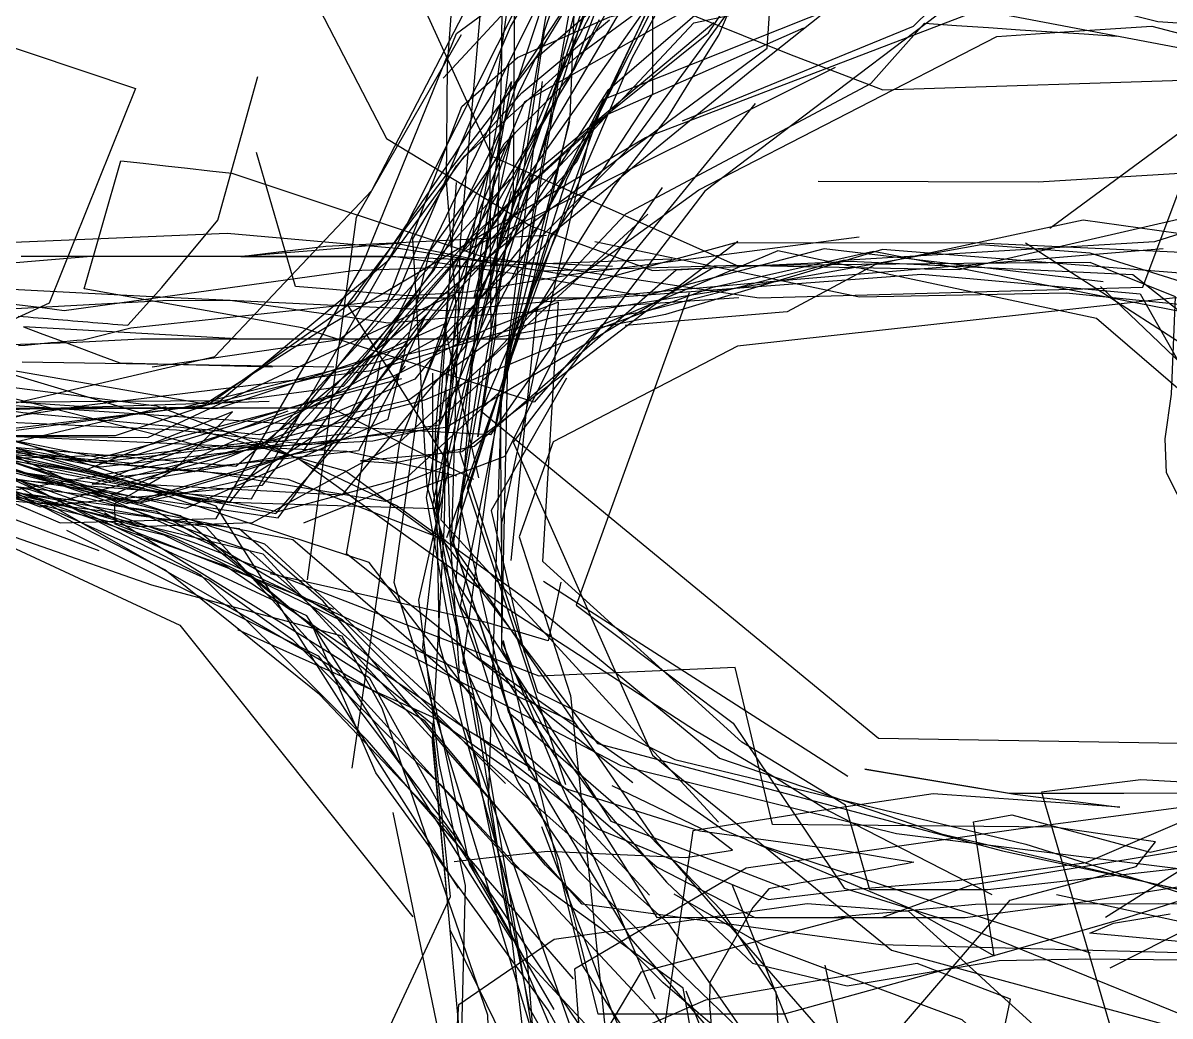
# Model space of a CAD drawing. Header units: metres. Extents: x 30 to 6769, y 117 to 5736.
# Drawn here: x 1131 to 1690, y 2582 to 3066 of the extents above; entities that cross this region are included whole.
import ezdxf

# ---------------------------------------------------------------- set-up
doc = ezdxf.new("R2010")
doc.units = ezdxf.units.M
doc.layers.add('FLOOR_0', color=1, linetype='Continuous')
doc.layers.add('FLOOR_1', color=2, linetype='Continuous')

msp = doc.modelspace()

# ---------------------------------------------------------------- linework, layer by layer
at = {"layer": 'FLOOR_0', "color": 5}
for points in [[(1961.18, 3306.16), (1953.81, 3370.99), (1918.44, 3309.06), (1896.85, 3205.44), (1787.71, 3029.93), (1721.47, 2864.39), (1654.09, 2922.41), (1498.67, 2955.26), (1412.72, 2919.14), (1379.84, 2881.54), (1266.78, 2917.73), (1160.49, 2936.77), (1178.45, 2999.2), (1189.27, 2998), (1200.1, 2996.8), (1210.92, 2995.6), (1221.75, 2994.39), (1232.57, 2993.19), (1353.99, 2952.72), (1489.63, 2932.36), (1676.67, 2937.57), (1711.42, 3030.3)], [(1703.13, 2962.41), (1647.61, 2970.2), (1545.99, 2948.56), (1503.25, 2925.53), (1424.31, 2918.94)], [(1686.6, 2956.22), (1504.05, 2941.07), (1337.02, 2926.11), (1190.67, 2932.98), (1028.57, 2941.51), (1008.87, 2938.48), (1017.82, 2937.73), (1026.78, 2936.99), (1035.74, 2936.24), (1044.7, 2935.49), (1053.66, 2934.75), (1062.61, 2934), (1071.57, 2933.25), (1080.53, 2932.51)], [(1237.74, 2912.23), (1131, 2918.27), (1140.39, 2914.74), (1149.79, 2911.22), (1159.18, 2907.7), (1168.57, 2904.17), (1177.97, 2900.65), (1252.31, 2898.81)]]:
    msp.add_lwpolyline(points, dxfattribs=at)
at = {"layer": 'FLOOR_0', "color": 6}
for points in [[(1287.45, 3158.68), (1359.32, 3001.49), (1478.34, 2948.26), (1587.12, 2946.26), (1705.87, 2973.54)], [(1385.87, 2962.86), (1278.33, 2957.51), (1237.96, 2952.49), (1228.7, 2952.49), (1219.44, 2952.49), (1210.18, 2952.49), (1200.92, 2952.49), (1191.66, 2952.49), (1182.4, 2952.49), (1173.14, 2952.49), (1163.88, 2952.49), (1080.48, 2945.58)], [(1850.95, 2662.37), (1789.03, 2824.16), (1695.46, 2954.49), (1593.59, 2959.2), (1477.37, 2959.04), (1411.5, 2941.07), (1360.44, 2949.17), (1312.42, 2958.82), (1273.36, 2955.56), (1236.9, 2952.49), (1243.77, 2952.49), (1250.65, 2952.49), (1257.52, 2952.49), (1264.4, 2952.49), (1271.27, 2952.49), (1278.15, 2952.49), (1285.02, 2952.49), (1291.9, 2952.49), (1298.77, 2952.49), (1305.65, 2952.49), (1312.52, 2952.49), (1418, 2947.84)], [(1698.95, 2944.09), (1549.7, 2956), (1443.88, 2924.21), (1411.57, 2917.74), (1374.97, 2912.23), (1313.84, 2912.23), (1286.61, 2912.23), (1280.81, 2912.23), (1275.01, 2912.23), (1269.21, 2912.23), (1263.42, 2912.23), (1257.62, 2912.23), (1251.82, 2912.23), (1246.02, 2912.23), (1240.22, 2912.23), (1234.42, 2912.23), (1228.63, 2912.23), (1222.83, 2912.23), (1217.03, 2912.23), (1211.23, 2912.23), (1205.43, 2912.23), (1199.63, 2912.23), (1193.84, 2912.23), (1188.04, 2912.23), (1153.71, 2910.41), (1003.16, 2905.43)], [(1130.33, 2901.14), (1282.15, 2898.81)]]:
    msp.add_lwpolyline(points, dxfattribs=at)
at = {"layer": 'FLOOR_0', "color": 2}
for points in [[(1249.51, 3122.9), (1307.84, 3010.03), (1378.42, 2967.35), (1408.01, 2956.58), (1437.61, 2945.81), (1534.01, 2950.28), (1671.68, 2943.75), (1752.37, 2880.56)], [(1538.3, 2962), (1399.07, 2943.81), (1347.53, 2935.22), (1318.23, 2933.38), (1299.99, 2934.9), (1281.75, 2936.42), (1263.52, 2937.94), (1244.58, 3003.21)], [(1816.2, 2902.31), (1651, 2954.14), (1597.79, 2958.24), (1493.94, 2939.63), (1390.58, 2923.36), (1300.57, 2896.88), (1161.64, 2879.88), (1020.52, 2858.32), (988.6, 2851.84), (997.99, 2851.84), (1007.38, 2851.84), (1016.77, 2851.84), (1026.16, 2851.84), (1035.55, 2851.84), (1044.94, 2851.84), (1054.33, 2851.84), (1063.71, 2851.84), (1073.1, 2851.84), (1082.49, 2851.84), (1200.41, 2879.47)], [(1656.02, 2937.99), (1713.28, 2883.1), (1736.63, 2827.63), (1803.01, 2664.49)]]:
    msp.add_lwpolyline(points, dxfattribs=at)
at = {"layer": 'FLOOR_0', "color": 1}
for points in [[(1055.98, 3077.97), (1185.51, 3034.45), (1143.45, 2929.75), (1090.76, 2905.69)], [(2146.77, 2491.96), (2050.61, 2448.56), (1903.2, 2478.96), (1858.25, 2538.44), (1847.29, 2549.41), (1807.06, 2655.76), (1762.49, 2761.42), (1727.83, 2772.98), (1709.59, 2788.81), (1704.12, 2807.97), (1698.68, 2826.17), (1693.45, 2836.63), (1688.21, 2847.1), (1687.54, 2863.71), (1690.64, 2885.4), (1692.55, 2932.88), (1650.9, 2949.57), (1589.38, 2949.22), (1473.27, 2947.98), (1383.32, 2945.38), (1314.66, 2956.23), (1230.24, 2963.71), (1122.24, 2959.2)], [(1806.56, 2625.91), (1796.8, 2737.83), (1712.89, 2922.19), (1545.36, 2954.96), (1466.4, 2937.31), (1441.15, 2928.13), (1415.91, 2918.94), (1389.02, 2908.71), (1357.68, 2895.65), (1326.35, 2882.58), (1226.46, 2856.04), (1168.45, 2841.53), (1164.37, 2841.55), (1174.98, 2845.54), (1185.6, 2849.52), (1196.21, 2853.5), (1206.82, 2857.48), (1217.43, 2861.46), (1228.04, 2865.44), (1238.66, 2869.42), (1249.27, 2873.41), (1259.88, 2877.39)], [(1128.55, 2909.12), (1131.7, 2909.41), (1134.85, 2909.7), (1138, 2909.98), (1141.14, 2910.27), (1144.29, 2910.56), (1147.44, 2910.84), (1150.59, 2911.13), (1153.74, 2911.41), (1156.89, 2911.7), (1160.04, 2911.99), (1183.22, 2917.82), (1319.23, 2932.36), (1415.29, 2932.36), (1568.68, 2943.96), (1675.34, 2934.28), (1741.33, 2817.68)]]:
    msp.add_lwpolyline(points, dxfattribs=at)
at = {"layer": 'FLOOR_0', "color": 7}
for points in [[(1128.3, 2923.49), (1130.73, 2923.29), (1133.16, 2923.09), (1135.59, 2922.88), (1138.02, 2922.68), (1140.46, 2922.48), (1142.89, 2922.27), (1145.32, 2922.07), (1147.75, 2921.87), (1150.18, 2921.67), (1152.62, 2921.46), (1155.05, 2921.26), (1157.48, 2921.06), (1159.91, 2920.86), (1162.34, 2920.65), (1164.78, 2920.45), (1167.21, 2920.25), (1169.64, 2920.04), (1172.07, 2919.84), (1174.5, 2919.64), (1176.94, 2919.44), (1179.37, 2919.23), (1181.8, 2919.03), (1198.31, 2937.49), (1225.66, 2970.33), (1245.13, 3040.21)], [(1710.38, 3024.49), (1631.21, 2966.25)], [(1409.43, 2959.92), (1538.54, 2932.94), (1639.21, 2934.89), (1702.49, 2928.43)], [(1619.41, 2959.2), (1733.37, 2885.71)], [(1657.24, 2940.26), (1521.32, 2956.26), (1433.15, 2933.17), (1373.63, 2943.68), (1311.21, 2952.49), (1232.79, 2952.49), (1129.86, 2952.49)], [(1122.32, 2929.87), (1131.81, 2928.68), (1141.3, 2927.49), (1150.79, 2926.31), (1291.48, 2945.78), (1447.06, 2951.4)], [(1479.67, 2932.36), (1350.25, 2923.7), (1308.71, 2920.13), (1295.86, 2921.96), (1283.01, 2923.8), (1270.17, 2925.63), (1257.32, 2927.47), (1244.47, 2929.31), (1231.62, 2931.14), (1198.93, 2931.02), (1127.07, 2927.02)]]:
    msp.add_lwpolyline(points, dxfattribs=at)
at = {"layer": 'FLOOR_1', "color": 2}
for points in [[(1036.02, 2870.81), (1148.77, 2822.67), (1224.88, 2824.89), (1295.39, 2946.74), (1341.99, 3061.21), (1434.42, 3129.29), (1513.48, 3155.79), (1518.1, 3175.8), (1522.71, 3195.81), (1527.33, 3215.81), (1523.15, 3239.37), (1439.24, 3315.67), (1399.49, 3452.94), (1384.98, 3544.08), (1379.2, 3716.91), (1492.03, 3815.69), (1568.45, 3840.91), (1658.07, 3929.75), (1682.82, 4044.25)], [(1552.82, 3598.05), (1507.85, 3412.08), (1461.14, 3242.64), (1410.72, 3086.3), (1354.16, 2943.84), (1330.4, 2831.4), (1339.99, 2779.61), (1354.1, 2724.19), (1383.23, 2548.52), (1494.18, 2522.12), (1644.44, 2480.66)], [(1291.11, 2703.22), (1314.43, 2862.22), (1353.27, 2958), (1463.88, 3115.55), (1559.18, 3153.9), (1561.27, 3172.75), (1563.37, 3191.6), (1565.46, 3210.45), (1567.55, 3229.3), (1569.65, 3248.15), (1571.74, 3267), (1571.83, 3280.69), (1571.83, 3294.14), (1571.83, 3307.59), (1571.83, 3321.03), (1571.83, 3334.48), (1571.83, 3347.92), (1571.83, 3361.37), (1571.83, 3374.81), (1571.83, 3388.26), (1577.18, 3490.35)], [(1353.23, 2920.36), (1386.47, 3012.22), (1459.92, 3136.6), (1513.67, 3224.82), (1562.67, 3280.03), (1577.12, 3298.62), (1591.58, 3317.21), (1607.16, 3338.9), (1630.74, 3445.47)], [(1042.3, 2878.64), (1225.77, 2878.68), (1318.18, 2909.33), (1400.64, 2998.74), (1466.05, 3139.3)], [(1193.7, 2898.81), (1285.01, 2912.14), (1308.35, 2930.82), (1344.7, 3025.6), (1371.69, 3049.6), (1416.8, 3069.45), (1573.05, 3106.43)], [(1076.43, 2869.45), (1173.21, 2835.83), (1271.33, 2879.39), (1337.19, 2915.33), (1425.55, 3004.92), (1497.43, 3103.04)], [(1269.36, 2794.89), (1293.3, 2971.76), (1344.5, 3060.79)], [(1408.66, 3018.6), (1380.14, 2897.26), (1363.93, 2822.62), (1363.93, 2761.7), (1384.41, 2723.02), (1409.16, 2688.97), (1444.42, 2647.56), (1486.3, 2608.2), (1532.48, 2597.02), (1550.99, 2600.11), (1569.5, 2603.19), (1588.02, 2606.28), (1606.53, 2609.37), (1648.78, 2610.29), (1698.44, 2609.8), (1734.24, 2606.81), (1770.03, 2603.83), (1795.14, 2588.84), (1819.26, 2572.74)], [(1479.24, 2959.85), (1344.7, 2857.41), (1295.29, 2852.92), (1310.79, 2851.84), (1350.66, 2860.07), (1449.12, 2946.03), (1467.19, 2947.11), (1337.02, 2869.22), (1168.65, 2849.87), (1066.39, 2869.85), (949.38, 2893.37), (894.69, 2985.08)], [(1282.3, 2780.58), (1175.65, 2822.02), (1175.39, 2832.24), (1190.17, 2840.69), (1204.95, 2849.14), (1232.75, 2876.9), (1158.99, 2847.52), (994.84, 2873.41), (942.77, 2893.02), (900.13, 2908.74), (857.48, 2924.46)], [(1350.52, 2843.84), (1281.05, 2878.68), (1169.8, 2878.68), (1005.11, 2890), (912.61, 2862.2), (840.46, 2796), (838.38, 2783.5), (836.3, 2771), (834.22, 2758.51), (832.14, 2746.01), (830.06, 2733.52), (827.98, 2721.02), (769.7, 2706.1), (726.75, 2704.23), (633.5, 2704.23), (535.77, 2709.64), (395.23, 2702.13), (241.9, 2704.97), (224.5, 2711.3), (207.1, 2717.63), (189.7, 2723.96), (172.31, 2730.29), (238.24, 2876.29)], [(1368.4, 2625.22), (1350.52, 2738.39), (1262.25, 2814.49), (1174.89, 2831.34), (1038.94, 2866.29)], [(1740.31, 1531.39), (1787.81, 1726.06), (1827.5, 1880.88), (1855.76, 2040.14), (1820.8, 2206.7), (1672.2, 2324.93), (1506.18, 2421.39), (1308.77, 2518.14), (1307.63, 2572.98), (1323.4, 2606.78), (1339.16, 2640.57), (1330.31, 2724.44), (1222.45, 2812.01), (1124.84, 2855.84)], [(1394.79, 2570.47), (1386.73, 2585.25), (1302.69, 2700.93), (1272.26, 2771.36), (1207.54, 2826.08), (1117.51, 2849.32)], [(1235.3, 2770.71), (1331.66, 2727.5), (1377.35, 2695.51), (1392.08, 2658.67), (1401.49, 2621.01), (1410.94, 2583.45), (1433.67, 2583.45), (1456.4, 2583.45), (1479.12, 2583.45), (1501.85, 2583.45), (1585.97, 2606.66), (1619.97, 2616.38), (1644.64, 2623.43), (1669.31, 2630.49), (1698.32, 2639.76)], [(1616.99, 2160.59), (1560.56, 1962.43), (1522.03, 1849.98), (1474.66, 1765.54), (1377.35, 1644.8), (1377.35, 1658.71), (1377.35, 1672.62), (1377.35, 1686.52), (1377.35, 1700.43), (1377.35, 1714.34), (1377.35, 1728.25), (1377.35, 1742.16), (1372.19, 1856.26), (1432.38, 2055.5), (1505.86, 2232.38), (1520.81, 2429.55), (1453.91, 2594.51)]]:
    msp.add_lwpolyline(points, dxfattribs=at)
at = {"layer": 'FLOOR_1', "color": 1}
for points in [[(2084.94, 4024.29), (2030.02, 3826.66), (1987.96, 3624.61), (1879.51, 3418.98), (1751.39, 3248.8), (1629.93, 3110.9), (1463.07, 2984.38), (1369.66, 2862.13), (1437.53, 2709.46), (1554.16, 2614.38), (1695.29, 2576.06), (1811.55, 2578.74), (1892.7, 2593.17), (1963.08, 2554.17), (2129.78, 2448.38), (2285.58, 2357.48), (2503.8, 2315.06), (2569.34, 2314.28), (2590.97, 2312.84), (2612.59, 2311.4), (2634.22, 2309.95), (2655.84, 2308.51), (2783.43, 2314.32), (2879.02, 2308.79)], [(1092.83, 2832.9), (1257.27, 2861.35), (1348.53, 2961.16), (1409.78, 3017.37), (1464.94, 3061.52), (1490.12, 3098.95), (1511.45, 3135.53), (1541.01, 3207.98), (1556.32, 3360.99), (1540.22, 3551.56), (1520.74, 3668.5), (1476.27, 3851.58), (1464.53, 3971.86)], [(1416.19, 3967.94), (1422.87, 3871.52), (1431.7, 3725.2), (1435.39, 3695.7), (1439.07, 3666.2), (1442.76, 3636.7), (1445.09, 3613.28), (1446.32, 3594.79), (1447.55, 3576.31), (1448.78, 3557.83), (1450.02, 3539.34), (1451.12, 3509.17), (1434.63, 3370.85), (1407.4, 3196.5), (1375.5, 3011.52), (1343.81, 2831.07), (1367.19, 2730.66), (1431.84, 2674.49), (1471.22, 2633.8), (1497.73, 2594.02), (1505.54, 2469.92)], [(1384.49, 2510.57), (1376.36, 2613.25), (1333.75, 2763.51), (1331.73, 2866.46), (1334.6, 2898.04), (1338.56, 2940.23), (1375.26, 3028.14), (1458.69, 3075.42), (1565.67, 3124.44), (1584.26, 3320.01), (1578.54, 3537.08), (1581.81, 3666.02), (1602.51, 3722.97), (1755.3, 3786.15), (1942.22, 3863.73), (2112.62, 3898.31), (2148.59, 3959.72)], [(1107.46, 2869.09), (1140.34, 2878.06), (1175.54, 2878.68), (1215.3, 2879.06), (1337.84, 2909.9), (1385, 2957.76), (1413.37, 2994.64), (1437.7, 3031.9), (1437.7, 3071.38), (1439.77, 3120.29), (1468.76, 3270.55), (1458.61, 3458.29), (1475.26, 3567.13), (1467.78, 3659.49), (1468.92, 3758.55), (1517.31, 3818.42), (1637.49, 3848.31), (1774.47, 3844.9), (1935.37, 3851.61), (2099.66, 3922.87)], [(2114.47, 3610.76), (2100.17, 3381.42), (1978.15, 3235), (1897.98, 3134.84), (1841.32, 3021.68), (1853.71, 2976.22), (1876.75, 2949.88), (2035.1, 2936.75), (2151.36, 2925.65), (2154.78, 2925.65), (2122.96, 2925.65), (2091.13, 2925.65), (2033.8, 2927.94), (1921.15, 2915.49), (1821.94, 2911.51), (1692.49, 2932.36), (1478.95, 2908.92), (1389.18, 2862.19), (1372.65, 2815.87), (1397.53, 2738.63), (1416.36, 2558.49), (1424.76, 2391.35), (1432, 2324.11), (1458.4, 2178.18)], [(1436.1, 2482.5), (1377.65, 2586.13), (1357.68, 2685.79), (1363.93, 2881.55), (1394.12, 3051.25), (1444.58, 3235.95), (1449.11, 3281.29), (1451.12, 3390.57)], [(1377.81, 2296.98), (1380.1, 2340.61), (1382.4, 2384.23), (1384.05, 2447.87), (1377.47, 2579.19), (1338.8, 2706.71), (1311.7, 2793.68), (1324.45, 2886.79), (1368.28, 3009.63), (1346.36, 2908.96), (1286.19, 2836.22), (1182.65, 2841.83), (1027.05, 2879.81), (940.22, 2937.82), (898.13, 3028.06), (852.71, 3129.27), (830, 3179.41), (819.14, 3193.9), (808.27, 3208.39), (797.41, 3222.89), (745.12, 3227.59), (633.53, 3223.16), (489.32, 3176.53)], [(1047.93, 2866.27), (1234.46, 2850.4), (1371.13, 2963.3), (1493.41, 3054.14), (1504.77, 3221.75)], [(1048.18, 2855.94), (1255.04, 2825.18), (1362.59, 2972.08), (1388.85, 3035.13), (1457.22, 3165.99)], [(2085.28, 3067.86), (2074.68, 3058.77), (2064.08, 3049.68), (2053.48, 3040.59), (2042.88, 3031.5), (2032.28, 3022.41), (2021.68, 3013.32), (1945.44, 2982.57), (1901.62, 2980.52), (1874.06, 2992.01), (1846.5, 3003.5), (1826.69, 3011.92), (1809.22, 3019.41), (1791.76, 3026.9), (1774.29, 3034.39), (1756.83, 3041.87), (1702.44, 3052.68), (1524.1, 3086.62)], [(948.13, 2972.71), (984.15, 2895.85), (1105.67, 2852.89), (1210.02, 2829.82), (1308.69, 2873.28), (1328.97, 2954.92), (1370.79, 3013.03)], [(1455.5, 2934.88), (1400.37, 2782.57), (1476.87, 2725.16), (1531.02, 2644.7), (1586.74, 2627.29), (1747.21, 2562.07), (1937.05, 2467.06)], [(1427.96, 2696.05), (1288.41, 2807.57), (1304.94, 2901.53), (1327.05, 2923.98), (1311.76, 2890.83), (1294.17, 2857.88), (1174.73, 2844.84), (1006.72, 2880.55)], [(1352.97, 2844.63), (1335.97, 2919.65), (1291.64, 2899.49), (1207.17, 2878.43), (1122.08, 2868.24)], [(1222.31, 2831.91), (1119.87, 2859.43), (1002.09, 2865.81), (947.07, 2826.77), (917.98, 2783.11), (892.64, 2717.64), (818.3, 2681.06), (765.88, 2670.68), (732.61, 2670.68), (699.33, 2670.68), (621.44, 2674.38), (479.34, 2665.47), (414.69, 2673.08), (354.31, 2675.69), (299.5, 2671.77), (273.14, 2695), (257.8, 2728.75), (235.09, 2884.91)], [(1250.68, 2881.88), (1077.95, 2876.41)], [(1456.65, 2573.16), (1454.58, 2584.51), (1452.52, 2595.87), (1369.39, 2656.14), (1220.01, 2820.62), (1027.39, 2855.56)], [(1078.5, 2850.11), (1134.07, 2839.04), (1157.32, 2831.29), (1180.56, 2823.53), (1203.8, 2815.78), (1270.45, 2784.54), (1399.07, 2725.75)], [(1919.96, 2706.49), (1830.96, 2716.84), (1823.46, 2714.34), (1815.95, 2711.83), (1808.44, 2709.33), (1800.93, 2706.82), (1793.43, 2704.32), (1785.92, 2701.82), (1778.41, 2699.31), (1770.91, 2696.81), (1763.4, 2694.31), (1755.89, 2691.8), (1658.42, 2630.3)], [(1634.6, 2641.53), (1808.6, 2603.73), (1863.88, 2562.25), (1944.14, 2509.28)]]:
    msp.add_lwpolyline(points, dxfattribs=at)
at = {"layer": 'FLOOR_1', "color": 6}
for points in [[(1469.69, 2676.87), (1334.54, 2824.03), (1341.92, 2928.26), (1337.11, 2989.5), (1337.6, 3045.67), (1343.81, 3129.47), (1343.81, 3193.49), (1355.83, 3323.88), (1346.17, 3386.73), (1338.36, 3437.51), (1331.15, 3484.39), (1333.01, 3506.27), (1335.93, 3525.23), (1338.84, 3544.19), (1341.76, 3563.15), (1343.81, 3597.67), (1355.02, 3695.17), (1357.23, 3839.51), (1361.75, 3979.43)], [(1494.86, 2276.83), (1442.4, 2446.6), (1368.89, 2622.31), (1346.57, 2728.82), (1327.39, 2835.07), (1353.3, 2981.61), (1391.56, 3098.4), (1491.28, 3291), (1523.97, 3422.08), (1557.57, 3604.52), (1688.68, 3803.79), (1873.99, 3944.39)], [(1350.7, 2906.25), (1413.83, 3029.25), (1556.8, 3086.2), (1639.19, 3078.23), (1654.13, 3074.49), (1669.06, 3070.76), (1684, 3067.02), (1892.61, 3053.14), (2068.2, 3073.27), (2115.06, 3143.31), (2106.63, 3176.97), (2097.28, 3202.7), (2086.62, 3231.37), (2074.36, 3439.35), (2080.63, 3580.55), (2062.04, 3703.79)], [(1062.31, 2838.41), (1147.25, 2831.71), (1247.48, 2841.17), (1330.95, 2945.77), (1365.23, 3007.47), (1393.17, 3035.42), (1399.52, 3043.83), (1401.95, 3048.69), (1404.38, 3053.56), (1406.81, 3058.42), (1409.24, 3063.28), (1411.67, 3068.14)], [(1118.11, 2850.66), (1186.59, 2832.32), (1239.51, 2844), (1290.87, 2876.7), (1368.77, 3037.79), (1353.76, 2954.06), (1341.7, 2794.36), (1417.24, 2677.34), (1504.33, 2643.86)], [(1009.65, 2880.27), (1139.12, 2830.61), (1249.08, 2860.99), (1368.28, 2990.33)], [(1330.4, 2895.71), (1330.4, 2839.36), (1352.14, 2719.04), (1411.31, 2673.49), (1494.06, 2639.15), (1536.53, 2644.25), (1585.02, 2648.29), (1648.96, 2657.26), (1738.11, 2695.34)], [(1112.4, 2890.44), (1195.76, 2879.84), (1265.02, 2854.08), (1366.79, 2781.12), (1458.56, 2721.51), (1498.05, 2698.37), (1523.5, 2682.45), (1603.04, 2641.65)], [(1167.83, 2809.04), (1024.87, 2861.99), (985.71, 2868.77), (959.83, 2872.75), (933.94, 2876.74)], [(1406.11, 1642.53), (1398.95, 1830.72), (1410.04, 2066.18), (1403.45, 2241.37), (1391.8, 2429.94), (1369.08, 2619.36), (1269.02, 2777.34), (1093.1, 2858.96)], [(1470.6, 2182.76), (1426.14, 2304.03), (1407.68, 2369.36), (1415.09, 2399.01), (1422.5, 2428.65), (1427.27, 2459.7), (1431.21, 2491.21), (1435.14, 2522.71), (1409.56, 2566.66), (1337.13, 2674), (1275.24, 2739.04), (1199.81, 2799.88), (1113.24, 2844.52)], [(1392.92, 2793.85), (1386.74, 2765.15), (1357.32, 2773.98), (1251.18, 2797.9)], [(1340.86, 2657.68), (1363.65, 2660.21), (1386.45, 2662.74), (1453.76, 2659.64), (1476.64, 2663.27), (1465.46, 2671.66), (1417.85, 2694.53)], [(2347.96, 2268.7), (2180.71, 2307.79), (2036.28, 2465.13), (2014.69, 2611.66), (2020.33, 2645.49), (2025.96, 2679.32), (1942.12, 2685.45), (1817.95, 2689.8), (1756.21, 2688.28), (1705.04, 2685.31), (1616.94, 2673.61), (1483.29, 2654.46), (1399.49, 2605.26), (1404.13, 2544.91), (1421.42, 2447.74), (1453.38, 2357.01), (1493.41, 2199.23), (1511, 2004.95), (1549.82, 1768.29), (1458.37, 1640.7)], [(1383.47, 2674.72), (1418.13, 2583.69), (1497.73, 2416.17)]]:
    msp.add_lwpolyline(points, dxfattribs=at)
at = {"layer": 'FLOOR_1', "color": 4}
for points in [[(1614.53, 2272.69), (1605.93, 2257.98), (1599.74, 2318.91), (1568.56, 2519.18), (1439.83, 2667.09), (1339.64, 2812.84), (1395.6, 2989.96), (1446.72, 3096.64), (1510.24, 3283.18), (1531.59, 3478.56), (1519.17, 3595.93), (1519.35, 3751.84), (1508.84, 3868.37), (1521.01, 3957.92)], [(1337.38, 2815.59), (1413.17, 3026.47), (1489.21, 3186.24), (1519.28, 3382.6), (1551.1, 3596.32), (1602.63, 3811.83), (1716.9, 3910.45)], [(1628.19, 3734.44), (1533.94, 3511.2), (1505.15, 3325.33), (1450.99, 3262.11), (1444.41, 3190.36), (1370.02, 2977.66), (1340.97, 2898.77), (1325.43, 2762.08), (1348.22, 2656.41), (1368.88, 2620.97), (1389.55, 2585.53)], [(1410.88, 3389.13), (1404.17, 3447.49), (1404.17, 3441.44), (1404.17, 3435.39), (1404.17, 3429.34), (1404.17, 3423.29), (1404.17, 3417.24), (1404.17, 3411.19), (1404.17, 3405.14), (1404.17, 3399.09), (1404.17, 3393.04), (1404.17, 3386.99), (1404.17, 3380.94), (1404.17, 3374.89), (1404.17, 3368.84), (1404.17, 3362.79), (1404.17, 3356.74), (1441.44, 3265.83), (1507.36, 3204.87), (1606.41, 3105.77), (1564.72, 3064.58), (1452.1, 3018.51)], [(1444.41, 3356.85), (1450.34, 3246.81), (1457.54, 3182.88), (1460.94, 3119.77), (1406.41, 3012.24), (1383.03, 2968.81), (1321.78, 2892.83), (1214.09, 2847.68), (1097.49, 2858.67)], [(1021.1, 2926.45), (1212.5, 2869.11), (1287.85, 2848.09), (1336.15, 2813.03), (1410.78, 2715.26), (1608.15, 2662.85), (1715.75, 2639.57), (1858.73, 2583.17), (2064.94, 2459.47), (2241.51, 2380.39), (2303.69, 2363.44), (2229.77, 2394.58), (2136.3, 2480.12), (2003.83, 2658.59), (1791.91, 2713.59), (1547.82, 2717.65), (1354, 2877), (1427.69, 3049.36), (1495.66, 3174.77)], [(1094.03, 2857.64), (1181.35, 2832.13), (1267.5, 2857.8), (1329.93, 2945.15), (1380.55, 3049.06), (1508.34, 3158.4)], [(1364.41, 3148.56), (1363.93, 3049.08), (1360.82, 2913.71), (1352.45, 2864.73), (1356.8, 2893.75), (1361.15, 2922.77), (1365.5, 2951.79), (1369.85, 2980.81), (1370.64, 3116.38)], [(1029.01, 2913.81), (1219.51, 2880.67), (1275.75, 2916.47), (1434.19, 3010.54), (1598.33, 3073.27), (1776.04, 3136.09)], [(1358.88, 3133.47), (1343.83, 2959.55), (1339.61, 2815.95), (1373.75, 2711.54), (1439.91, 2654.84), (1487.47, 2630.42), (1502.95, 2630.42), (1518.42, 2630.42), (1533.89, 2630.42), (1549.36, 2630.42), (1593.17, 2646.22), (1701.13, 2663.97)], [(1395.33, 2695.07), (1347.36, 2839.64), (1388.55, 2963.71), (1486.03, 3043.58), (1603.14, 3136.71)], [(1790.3, 3124.1), (1766.67, 3056.57), (1788.8, 3022.74), (1774.23, 3010.82), (1759.66, 2998.89), (1745.1, 2986.97), (1730.53, 2975.04), (1682.25, 2959.72), (1530.48, 2950.6), (1434.88, 2925.94), (1358.87, 2912.52), (1358.33, 3013.87), (1361.78, 3038.07), (1365.24, 3062.27), (1368.69, 3086.46)], [(1067.07, 2862.44), (1184.07, 2851.84), (1285.84, 2884.01), (1342.49, 2951.16), (1397.81, 3040.41), (1427.75, 3119.2)], [(1406.3, 3078.88), (1362.57, 2937.67), (1333.72, 2870.42), (1312.68, 2867.18), (1291.64, 2863.94), (1270.6, 2860.71), (1205.45, 2867.86), (1057.35, 2874.74)], [(974.66, 2900.63), (1130.67, 2876.56), (1245.84, 2865.87), (1318.73, 2882.7), (1460.23, 2985.03), (1605.36, 3059.85), (1643.18, 3062.37), (1681, 3064.89), (1745.51, 3047.94), (1876.55, 2965.71), (1917.95, 2959.4), (1938.6, 2975.46), (1959.24, 2991.53), (1981.62, 3008.94), (2004.14, 3026.47), (2025.56, 3043.62), (2043.55, 3059.63), (2061.55, 3075.63)], [(1368.65, 2984.23), (1331.42, 2829.55), (1215.6, 2833.22), (1059.91, 2878.68)], [(995.17, 2868.05), (1092.78, 2847.75), (1186.8, 2821), (1242.55, 2822.93), (1314.16, 2861.99), (1435.38, 2973.21)], [(1380.17, 2971.37), (1361.41, 2872.79), (1345.09, 2754.71), (1372.2, 2695.81), (1400.9, 2653.82), (1426.68, 2628.03), (1452.47, 2602.23), (1483.62, 2572.3), (1529.17, 2531.28), (1645.65, 2428.25), (1765.38, 2291.07)], [(999.96, 2912.37), (1098.49, 2868.53), (1170.29, 2854.13), (1246.86, 2862.52), (1313.06, 2831.06), (1378.18, 2783.91), (1470.21, 2708.1), (1578.28, 2671.16), (1705.54, 2641.39), (1842.26, 2560.01), (1938.54, 2490.95), (2031.84, 2422.8), (2108.37, 2395.57), (2270.23, 2369.87), (2382.17, 2334.56), (2528.55, 2315.06), (2634.9, 2310.77), (2740.68, 2311.75), (2861.53, 2331.53)], [(1361.13, 2897.96), (1328.54, 2868.58), (1301.16, 2862.49), (1223.55, 2858.55), (1099.61, 2889.97)], [(1436.12, 2641.25), (1364.09, 2718.97), (1299.42, 2803.48), (1187.53, 2840.17), (1042.12, 2870.73)], [(1750.98, 1585.68), (1701.2, 1729.36), (1548.51, 1901.96), (1509.35, 2134.17), (1473.26, 2354.78), (1406.39, 2552.18), (1346.72, 2722.17), (1229.21, 2801.82), (1068.93, 2858.55)], [(1110.29, 2857.61), (1248.47, 2812.55), (1346.16, 2722.5), (1395.65, 2693.02), (1460.62, 2672.54), (1528.52, 2663.36), (1540.66, 2661.34), (1552.8, 2659.32), (1564.93, 2657.29), (1561.26, 2656.55), (1557.32, 2655.84), (1553.39, 2655.12), (1549.45, 2654.41), (1545.52, 2653.69), (1541.58, 2652.98), (1537.65, 2652.26), (1533.71, 2651.54), (1529.78, 2650.83), (1525.84, 2650.11), (1521.91, 2649.4), (1517.97, 2648.68), (1514.04, 2647.97), (1510.1, 2647.25), (1506.17, 2646.53), (1502.23, 2645.82), (1498.3, 2645.1), (1494.36, 2644.39), (1486.42, 2635.2), (1465.54, 2598.64), (1465.36, 2587.69), (1466.24, 2578.04)], [(1455.15, 1937.9), (1454.67, 1992.67), (1459.62, 2001.59), (1464.57, 2010.51), (1469.53, 2019.44), (1474.48, 2028.36), (1479.44, 2037.28), (1484.39, 2046.2), (1463.38, 2144.66), (1447.23, 2195.68), (1451.12, 2271.64), (1447.77, 2373.23), (1459.57, 2412.6), (1524.65, 2537.26), (1612.01, 2638.9), (1673.35, 2655.27), (1682.82, 2667.28), (1633.4, 2674.34), (1496.11, 2675.77), (1477.94, 2752.18), (1382.25, 2748.04), (1215.5, 2812.52), (1119.52, 2846.75)], [(2843.84, 2321.66), (2754.19, 2317.17), (2616.89, 2328.48), (2443.53, 2321.77), (2248.41, 2318.14), (2162.91, 2312.43), (2095.68, 2310.34), (1979.79, 2353.59), (1838.62, 2423.15), (1714.49, 2463.65), (1597.18, 2496.78), (1507.68, 2543.03), (1442.76, 2598.52), (1385.35, 2655.96), (1326.56, 2726.29), (1227.81, 2783.58), (1129.28, 2839.88)], [(1368.66, 2496.98), (1432.17, 2603.97), (1532.23, 2630.42), (1551.48, 2630.42), (1570.74, 2630.42), (1590, 2630.42), (1648.73, 2638.13), (1717.16, 2649.06), (1780.62, 2655.35), (1939.97, 2647.9), (2058.27, 2664.01), (2141.55, 2684.86), (2175.44, 2704.06), (2176.9, 2693.82), (2178.37, 2683.58), (2179.83, 2673.34), (2181.29, 2663.1), (2182.75, 2652.85), (2184.22, 2642.61), (2185.68, 2632.37), (2187.14, 2622.13), (2188.6, 2611.89), (2149.87, 2575.21)], [(1776.84, 2691.13), (1667.33, 2690.81), (1611.57, 2690.89), (1582.54, 2695.73), (1553.51, 2700.57), (1541.1, 2702.64), (1579.87, 2696.18), (1614.24, 2690.54), (1627.04, 2688.94), (1639.84, 2687.34), (1652.64, 2685.73), (1665.44, 2684.13), (1643.27, 2685.7), (1620.3, 2687.34), (1597.33, 2688.99), (1574.37, 2690.63), (1517.84, 2682.28), (1457.16, 2672.69), (1442.13, 2568.65)], [(2826.01, 1976.95), (2698.79, 2074.04), (2511.96, 2070.05), (2413.95, 2260.21), (2353.43, 2302.14), (2323.12, 2320.33), (2244.51, 2323.83), (2183.03, 2357.68), (2148.59, 2426.22), (2136.71, 2574.57), (2109.87, 2672.17), (2059.78, 2678.43), (2007.27, 2684.61), (1931.69, 2690.01), (1841, 2696.93), (1660.51, 2605.61)]]:
    msp.add_lwpolyline(points, dxfattribs=at)
at = {"layer": 'FLOOR_1', "color": 3}
for points in [[(1110.08, 2845.02), (1242.04, 2834.48), (1311.72, 2956.09), (1372.01, 3075.67), (1431.48, 3128.75), (1585.25, 3196.87), (1585.25, 3228.13), (1585.25, 3259.4), (1580.74, 3366.48), (1561.62, 3476.8), (1549.99, 3580.33), (1538.68, 3657.6), (1528.12, 3736.84), (1549.38, 3870.52), (1568.01, 3909.45), (1591.23, 3924.93), (1619.81, 3940.24)], [(919.99, 2995.37), (1007.68, 2897.79), (1099.16, 2874.71), (1224.14, 2903.75), (1300.76, 2984.67), (1347.49, 3074.84), (1385.1, 3170.36), (1404.17, 3311.23), (1407.48, 3381.59), (1410.88, 3461.48), (1384.05, 3561.57), (1384.05, 3682.77), (1384.05, 3788.14)], [(920.71, 2964.55), (944.36, 2907.29), (982.48, 2884.08), (1104.66, 2865.26), (1175.85, 2865.26), (1220.95, 2880.39), (1292.66, 2931.49), (1341.07, 3002.05), (1360.62, 3033.09), (1369.47, 3050.8), (1378.32, 3068.51), (1387.17, 3086.23), (1479.12, 3187.15), (1513.62, 3271.86), (1516.65, 3287.01), (1519.67, 3302.16), (1522.7, 3317.31), (1525.73, 3332.45), (1528.76, 3347.6), (1528.56, 3378.49)], [(1027.17, 2876.05), (1130.87, 2847.23), (1231.29, 2832.59), (1314.08, 2936.3), (1368.32, 3064.53), (1448.34, 3201.52), (1502.84, 3371.59)], [(1555.01, 3366.38), (1469.8, 3195.79), (1381.04, 3050.07), (1288.74, 2929.24), (1338.44, 2851.05), (1267.44, 2822.61)], [(2454.43, 2320.43), (2288.59, 2315.06), (2183.7, 2342.58), (2141.56, 2372.47), (2116.29, 2406.53), (2074.96, 2464.8), (1901.06, 2571.35), (1719.05, 2612.57), (1548.89, 2617), (1403.33, 2636.89), (1339.02, 2709.85), (1276.99, 2784.5), (1236.09, 2819.76), (1144.2, 2831.71), (1048.42, 2851.91), (1007.65, 2860.98), (966.91, 2884.05), (918.51, 2926.42), (856.74, 3017.62), (802.68, 3122.98), (736.4, 3230.15)], [(1567.7, 3136.23), (1472.35, 3082.37), (1415.62, 3033.32), (1350.59, 2932.63), (1353.48, 2944.2), (1356.37, 2955.77), (1359.26, 2967.33), (1362.15, 2978.9), (1414.88, 3070.97)], [(1519.5, 2513.41), (1427.2, 2620.04), (1363.29, 2726.66), (1327.79, 2840.38), (1320.69, 2961.22), (1341.99, 2996.76), (1373.94, 3032.3), (1416.55, 3067.84)], [(1598.77, 2526.66), (1612.07, 2590.56), (1566.54, 2607.89), (1463.48, 2590.01), (1374.61, 2551.21), (1338.98, 2624.33), (1330.4, 2715.94), (1336.25, 2822.28), (1337.11, 2895.88), (1377.63, 2991.24), (1467.5, 3066.68)], [(1367.5, 3046.32), (1343.68, 2857.05), (1381.55, 2740.28), (1448.44, 2707.36), (1619.56, 2666.08), (1719.78, 2634.54), (1893.99, 2543.07), (2082.26, 2470.98)], [(1346.07, 2955.08), (1526.78, 3044.82)], [(1383.86, 3037.79), (1362.92, 2878.51), (1343.81, 2782.07), (1439.69, 2630.42), (1526.38, 2630.56), (1540.1, 2631.8), (1553.82, 2633.05), (1567.55, 2634.3), (1581.27, 2635.55), (1594.99, 2636.8), (1684.37, 2637.13), (1892.88, 2634.5)], [(1570.09, 2083.98), (1550.97, 2183.84), (1489.15, 2264.47), (1429.25, 2346.46), (1364.32, 2438.61), (1343.81, 2542.56), (1346.38, 2645.98), (1333.67, 2704.57), (1323.69, 2785.13), (1367.63, 2978.4)], [(1132.8, 2849.99), (1254.01, 2827.3), (1317.15, 2899.18)], [(1395.68, 2893.23), (1358.87, 2828.68), (1375.05, 2759.5)], [(1290.85, 2866.44), (1165.4, 2851.97), (1040.42, 2874.92)], [(1368.73, 2268.05), (1358.81, 2325.8), (1361.28, 2352.93), (1363.74, 2380.06), (1357.23, 2582.73), (1305.79, 2732.45), (1286.33, 2767.49), (1193.54, 2792.37), (1023.25, 2851.84)], [(614.19, 2765.75), (763.3, 2801.29), (862.71, 2843.94), (1054.42, 2843.94), (1207.08, 2772.86), (1320.69, 2630.7)], [(1878.62, 2241), (1820.21, 2321.53), (1696.8, 2355.32), (1505.85, 2352.36), (1388.34, 2380.5), (1350.35, 2451.09), (1343.81, 2539.34), (1343.81, 2570.41), (1330.43, 2717.35), (1247.7, 2807.39), (1126.26, 2836.71)], [(1384.42, 2794.28), (1532.87, 2699.22)], [(1398.15, 2389.12), (1343.81, 2523.78), (1311.12, 2681.62)], [(1448.03, 2641.98), (1491.6, 2616.88), (1588.3, 2580.7), (1659.95, 2514.57), (1689.83, 2481.35), (1731.55, 2445.17), (1807.15, 2401.89), (1816.34, 2395.76), (1825.53, 2389.64), (1834.72, 2383.51), (1843.91, 2377.38), (1853.1, 2371.25), (1862.29, 2365.12), (1918.87, 2354.6)], [(1508.08, 1702.48), (1550.44, 1797.76), (1562.28, 1864.92), (1572.89, 1949.52), (1558.22, 2073.91), (1550.3, 2089.76), (1542.38, 2105.61), (1534.46, 2121.46), (1526.54, 2137.3), (1507.98, 2230.83), (1498.06, 2309.82), (1492.4, 2390.24), (1466.21, 2427.69), (1455.79, 2456.73), (1466.8, 2474.37), (1477.82, 2492), (1534.19, 2548.96), (1521.83, 2607.18)]]:
    msp.add_lwpolyline(points, dxfattribs=at)
at = {"layer": 'FLOOR_1', "color": 5}
for points in [[(1368.64, 2804.43), (1381.13, 2926.51), (1418.46, 2986.21), (1444.97, 3020.48), (1457.42, 3040.42), (1469.88, 3060.36), (1494.37, 3118.47), (1514.36, 3273.73), (1518.18, 3447.99), (1517.51, 3612.8), (1535.98, 3727.93), (1677.18, 3764.38), (1833.11, 3744.66), (1991.99, 3808.21)], [(1363.89, 2813.32), (1363.52, 2883.75), (1379.96, 2942.54), (1397.46, 3020.7), (1403.59, 3179.22), (1437.62, 3318.54), (1480.19, 3478.13), (1509.5, 3584.01)], [(1343.48, 2749.42), (1341.23, 2783.32), (1338.97, 2817.21), (1337.11, 2877.53), (1363.43, 3026.24), (1410.93, 3098.26), (1429.9, 3146.87), (1444.2, 3193.36), (1453.56, 3226.1), (1469.47, 3267.64), (1490.96, 3316.8), (1530.63, 3408.74)], [(1977.56, 3364.83), (2064.57, 3286.22), (2104.9, 3267.85), (2075.03, 3267.85), (2045.16, 3267.85), (2015.29, 3267.85), (1971.42, 3257.09), (1963.15, 3216.99), (1966.23, 3167.74), (1957.89, 3130.57), (1941.32, 3102.14), (1924.74, 3073.71), (1851.68, 3006), (1826.41, 3003.71), (1801.15, 3001.41), (1758.45, 2996.95), (1625.67, 2988.71), (1518.26, 2989.14)], [(1407.11, 3350.93), (1378.69, 3196.09), (1377.35, 3121.8), (1415.69, 3092.87), (1459.2, 3069.43), (1504.43, 3051.21), (1549.9, 3033.71), (1711.18, 3038.97), (1757.85, 3032.3), (1838.71, 3016.58)], [(919.16, 3240.26), (941.42, 3283.43), (941.42, 3273.79), (941.42, 3264.15), (941.42, 3254.52), (941.42, 3244.88), (941.42, 3199.25), (941.42, 3093.62), (979.66, 2919.52), (1108, 2865.26), (1286.99, 2889.37), (1358.02, 2969.33), (1415.83, 3021.85), (1511.38, 3064.08)], [(1337.04, 2814.19), (1260.02, 2843.83), (1114.05, 2857.09), (1014.75, 2870.93), (946.72, 2900.22), (887.77, 3032.22), (884.17, 3085.28), (879.6, 3100.51), (875.04, 3115.74), (870.47, 3130.97), (804.24, 3169.65), (719.12, 3196.99), (638.27, 3188.97), (484.36, 3180.63), (423.6, 3180.63), (403.23, 3180.63), (382.86, 3180.63), (362.5, 3180.63), (323.24, 3133.92), (312.39, 2992.21), (315.83, 2940.54), (327.54, 2886.69), (349.25, 2830.21), (414.21, 2847.91)], [(1514.9, 3111.67), (1408.62, 3118.21), (1335.51, 3039.51)], [(1105.28, 2881.55), (1227.04, 2882.31), (1308.97, 2950.99), (1345.98, 3001.39), (1351.56, 3006.35), (1357.14, 3011.31), (1362.71, 3016.27), (1368.29, 3021.23), (1373.87, 3026.19), (1379.45, 3031.15), (1385.03, 3036.11), (1390.6, 3041.07), (1396.18, 3046.03), (1401.76, 3051), (1462.38, 3095.49)], [(1487.6, 3027.2), (1394.89, 2913.79), (1365.54, 2855.05), (1307.3, 2833.11), (1217.83, 2847.96)], [(1397.12, 3018.39), (1366.86, 2901.68), (1364, 2765.4), (1392.28, 2696.69), (1415.73, 2644.51), (1438.73, 2590.72)], [(1284.14, 2863.26), (1236, 2847.2), (1188.25, 2833.06), (1121.5, 2840.91), (1098.1, 2841.56), (1083.68, 2845.69), (1069.25, 2849.81), (1028.33, 2861.51), (971.2, 2878.47), (934.27, 2915.9), (879.12, 3005.35)], [(1442.36, 2986.26), (1358.53, 2865.58), (1252.81, 2871.4), (1094.8, 2881.89)], [(2251.02, 2300.01), (2143.07, 2290.53), (2120.87, 2331.24), (2115.9, 2499.57), (2134.36, 2573.48), (2104.99, 2645.06), (1982.07, 2658.3), (1805.15, 2651.9), (1702.05, 2655.09), (1601.01, 2643.84), (1543.5, 2643.84), (1531.59, 2685.09), (1481.2, 2715.86), (1384.05, 2803.89), (1391.78, 2930.23), (1374.22, 2923.64), (1356.66, 2917.05), (1310.99, 2893.99), (1186.73, 2856), (1078.23, 2852.65)], [(1365.11, 2888.38), (1317.93, 2844.94), (1286.37, 2836.52), (1254.81, 2828.1), (1119.82, 2855.33)], [(1038.58, 2871.53), (1149.32, 2827.24), (1221.55, 2794.73), (1262.1, 2765.85), (1271.46, 2756.48), (1280.83, 2747.11), (1290.2, 2737.74), (1299.57, 2728.37), (1308.94, 2718.99), (1335, 2694.42), (1439.21, 2582.83), (1533.33, 2442.09)], [(801.19, 2667.28), (912.3, 2772.1), (1006.36, 2845.13), (1092.42, 2842.07), (1195.69, 2828.4), (1286.34, 2775.7), (1365.93, 2695.62)], [(1170.48, 2827.86), (1299.39, 2747.3), (1374.96, 2610.55), (1457.47, 2521.84), (1557.47, 2409.34)], [(1151.94, 2819.09), (1274.55, 2757.88), (1344.47, 2665.67)], [(2151.97, 2570.39), (2167.99, 2661.08), (2153.38, 2701.84), (2122.61, 2717.23), (2057.61, 2723), (1972.08, 2692.4), (1853.03, 2670.81), (1798.14, 2685.79), (1736.63, 2694.13), (1675.6, 2697.52), (1627.24, 2691.54), (1660.91, 2576.82)], [(1651.08, 2612.94), (1490.5, 2665.45)], [(1531, 2504.72), (1517.73, 2544.55), (1476.57, 2646)], [(1342.15, 2573.63), (1343.18, 2587.98), (1389.69, 2619.82), (1512.95, 2637.13), (1562.4, 2633.51), (1572.84, 2624.01), (1583.28, 2614.51), (1593.73, 2605.02), (1604.17, 2595.52), (1614.62, 2586.02), (1625.06, 2576.52)]]:
    msp.add_lwpolyline(points, dxfattribs=at)
at = {"layer": 'FLOOR_1', "color": 7}
for points in [[(1191.29, 2844.08), (1276.78, 2858.57), (1371.87, 2974.51), (1384.91, 3062.42), (1388.58, 3073.44), (1392.25, 3084.46), (1395.92, 3095.47), (1405.82, 3121), (1420.23, 3157.05), (1434.64, 3193.1)], [(1358.66, 2960.73), (1457.67, 3066.4), (1584.04, 3093.14), (1678.76, 3093.4)], [(1366.08, 2899.92), (1398.66, 3081.07)], [(1377.6, 2701.87), (1340.56, 2812.75), (1353.75, 2898.23), (1424.62, 2973.38), (1543.94, 3036.88), (1570.15, 3066.22), (1585.73, 3065.18), (1601.31, 3064.15), (1616.89, 3063.11), (1632.47, 3062.07), (1648.05, 3061.03), (1663.63, 3059.99)], [(1341.86, 2988.55), (1331.77, 2846.1), (1334.6, 2806.49), (1352.66, 2756.96), (1471.86, 2673.27), (1564.13, 2634.52), (1604.11, 2611.75), (1600.77, 2633.49), (1597.42, 2655.23), (1594.08, 2676.97), (1612.69, 2680.43), (1680.26, 2662.16), (1752.31, 2678.41)], [(1399.01, 2600.41), (1298.39, 2716.85), (1217.43, 2797.22), (1118.62, 2848.66), (986.85, 2861.54), (942.26, 2930.27), (873.42, 2977.72)], [(1075.58, 2865.26), (1191.58, 2864.32), (1341.47, 2934.52)], [(1343.04, 2644.62), (1224.92, 2830.8), (1080.41, 2877.87), (963.49, 2877.23), (946.18, 2847.55), (928.87, 2817.86), (913.91, 2767.91), (899.15, 2702.8), (833.47, 2657.15), (804.94, 2652.39), (776.4, 2647.63), (715.25, 2647.04), (586.27, 2669.64), (422.39, 2695.54), (360.42, 2663.38), (341.14, 2664.04), (326.23, 2683.92), (311.33, 2703.8), (185.96, 2771.53), (236.57, 2909.08)], [(1315.28, 2892.99), (1162.01, 2852.76), (1028.12, 2888.99), (978.16, 2884.36), (953.5, 2853.53), (920.96, 2789.29), (823.83, 2718.35), (744.59, 2678.68), (717.17, 2682.6), (689.74, 2686.52), (662.32, 2690.44), (562.67, 2683.83), (615.83, 2679.74), (635.51, 2676.75), (610.08, 2675.25), (584.65, 2673.76), (559.23, 2672.26), (533.8, 2670.77)], [(1342.01, 2845.54), (1288.5, 2857.43), (1112.9, 2865.26)], [(1051.24, 2852.89), (1199.39, 2816.87), (1299.68, 2768.51), (1422.14, 2704.48), (1556.48, 2671.33), (1716.08, 2651.57), (1923.7, 2568.31)], [(1111.73, 2854.03), (1240.47, 2809.61), (1341.88, 2719.58), (1444.97, 2627.7), (1526.59, 2510.16)], [(1457.96, 2522.93), (1403.51, 2607.17), (1364.92, 2765.38)], [(1727.02, 2615.61), (1650.7, 2622.73), (1662.3, 2627.61), (1690.02, 2632.23)]]:
    msp.add_lwpolyline(points, dxfattribs=at)

doc.saveas('drawing.dxf')
